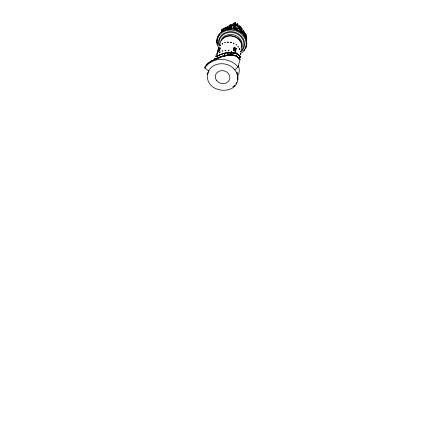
<?xml version="1.0" encoding="UTF-8"?>
<svg xmlns="http://www.w3.org/2000/svg" width="446" height="446" viewBox="0 0 446 446"><rect width="100%" height="100%" fill="white"/><g stroke="black" fill="none" stroke-linecap="round" stroke-linejoin="round"><path stroke-width="0.67" d="M208.65 70.663C199.613 94.63 244.854 98.282 236.965 72.23L236.754 73.044L237.718 76.511L237.651 80.029L237.863 79.215M225.598 29.213L226.139 29.191M229.629 27.524L229.963 27.591L229.679 27.345M239.831 29.447L239.491 29.458L239.842 29.297M241.738 28.996C240.985 30.189 241.771 28.477 241.632 29.141M244.018 34.593L244.051 32.881M244.135 34.576L244.168 32.842M244.246 35.457L244.207 35.083M245.701 34.403C246.644 34.191 245.166 34.766 245.958 34.219M246.504 40.463L246.554 37.904L245.679 34.766L243.923 31.861M246.727 40.497L246.777 37.899L245.885 34.677L244.107 31.727M236.257 28.042C235.705 30.975 235.488 27.284 236.057 28.655M240.232 30.601C240.946 27.791 239.329 25.584 238.008 28.332M240.31 30.674L240.444 27.897M240.45 30.757L240.578 28.115L241.665 32.028A7.036 6.133 14.8 0 0 240.65 28.421M233.86 47.973L234.234 47.181L236.241 48.675L235.622 51.474L233.632 49.958L233.71 48.542L233.632 49.902M231.34 28.249L231.307 27.925L231.011 28.299M221.038 56.804L222.32 56.681L222.442 56.218L223.758 56.391L222.286 56.006L223.769 56.241M223.758 56.391L223.875 55.928L225.213 55.878L223.736 55.678L225.197 55.956M225.18 56.107L225.302 55.65L226.629 55.594L225.169 55.393L226.607 55.672M226.59 55.822L226.713 55.365L228.051 55.31L226.59 55.114L228.029 55.388M214.922 59.095L215.039 58.482L214.905 59.134M218.088 50.136L218.055 49.701L217.971 50.197M235.521 23.398L236.458 24.931M235.404 23.159L235.393 23.019A1.778 0.546 69.9 0 1 234.953 22.345L235.081 22.3A1.778 0.546 69.9 0 0 235.549 22.969L236.335 24.976M235.505 23.359L235.421 23.019M234.953 22.345A1.778 0.546 69.9 0 1 235.349 23.309L235.544 23.008M224.215 56.252L225.096 53.13L224.327 56.257M227.867 52.617L227.07 55.627M228.508 55.471L229.289 52.383L228.575 54.819M229.863 55.332L230.682 52.333L229.919 55.382M231.184 55.343L232.043 52.31L231.273 55.404M232.578 55.527L233.347 52.45L232.645 54.875M240.361 54.317C240.204 55.304 240.539 53.347 240.383 54.334M234.234 47.181L233.615 49.98L235.622 51.474L233.392 49.757L233.632 49.958M235.594 29.007L235.678 28.756M235.928 29.096L236.045 28.734M207.529 74.237L208.622 70.92L204.775 67.987C206.632 63.148 211.962 60.4 216.695 59.039L216.834 58.498M216.622 58.9L211.9 60.578M218.072 58.298L216.817 58.582M218.111 58.443L218.25 57.902M219.465 57.188L220.937 57.194M219.488 57.707C214.732 58.064 222.42 57.428 218.233 57.986M219.516 57.857L219.661 57.317M220.87 56.592L222.32 56.681M220.904 57.043L219.638 57.4M220.915 57.272L221.06 56.726M222.314 56.447L222.292 56.531A14.779 12.878 14.8 0 0 213.974 59.876M231.128 27.981L231.273 28.416M233.754 23.432L234.05 23.699L233.698 23.482M234.406 24.073L234.657 24.262L234.468 23.978M234.178 28.131C235.271 28.087 233.732 29.012 234.245 28.092M228.017 55.538L228.135 55.081L229.456 55.326L228.023 54.83L229.434 55.404M229.378 55.544L229.5 55.081L230.811 55.332L229.406 54.802L230.788 55.41M230.727 55.549L230.85 55.092L232.149 55.332L230.772 54.813L232.126 55.416M232.071 55.555L232.193 55.092L233.671 55.443L232.121 54.819L233.671 55.443M233.609 54.958L235.025 55.817L233.671 55.181L233.553 55.639M239.664 30.969L240.048 30.646L240.221 31.003M234.908 56.018L235.031 55.555L237.986 57.551L239.97 59.753M235.315 52.739A36.098 31.449 14.8 0 1 240.204 56.653L240.405 56.949L240.182 56.737A35.936 31.309 14.8 0 0 235.337 52.845L233.838 52.533A32.329 24.759 -49.6 0 0 218.501 55.421L216.639 56.352L218.585 55.533A32.263 24.708 -49.6 0 1 235.337 52.845L235.466 52.533L235.979 52.89A36.277 31.605 14.8 0 1 240.812 56.882L240.79 56.965A36.277 31.605 14.8 0 0 235.482 52.639L233.966 52.327M236.754 73.044L234.825 69.849L238.047 67.039L239.993 59.675M240.221 59.692C239.697 57.902 229.735 51.808 238.097 57.45M234.512 86.24L234.724 85.426L232.823 86.942M237.718 76.511L237.93 75.703M236.558 83.346L236.77 82.532M215.786 56.542L219.042 47.293L218.752 47.912M235.639 28.895L235.583 29.04M233.933 24.792L234.328 28.41M234.05 24.881L239.078 26.459M235.689 28.739L236.04 28.756M239.218 26.448L237.127 29.285M230.37 24.736C229.707 25.634 231.335 25.065 230.387 24.887M235.126 25.946C234.663 25.996 235.471 27.418 235.009 25.918M235.566 29.062L235.967 27.925M235.856 28.761L236.001 28.315M240.522 26.799C239.301 27.189 241.342 27.106 240.305 26.509M243.254 30.467C243.644 31.627 243.293 30.283 243.488 30.412M245.517 36.773L245.06 36.5M217.642 52.383L218.624 49.601L220.173 47.912C220.921 49.294 214.191 56.018 219.187 50.727M215.803 56.503L215.992 56.001M237.612 23.967L237.216 24.173L237.562 23.794M237.528 23.761L237.272 24.301L237.545 23.917M204.775 67.987C207.44 63.817 211.744 61.08 216.5 59.881A20.181 17.584 14.8 0 1 236.062 64.837L238.047 67.039M237.506 24.117L237.294 24.391M230.604 27.669L231.842 25.372L228.084 28.366M230.766 27.68L232.082 25.271L233.855 25.032L239.14 26.693L240.717 27.914M230.872 27.669L232.11 25.372L231.842 25.127M227.382 28.778L227.137 28.377L226.953 28.745M235.633 24.446L235.733 24.786M235.098 26.124C233.832 26.191 235.588 27 234.897 26.141M208.622 70.92C213.773 61.325 228.486 61.687 234.825 69.849M240.255 26.598L240.595 26.793M242.579 33.238L242.836 33.433M235.75 83.982L236.43 83.017M237.032 29.235L239.028 26.604M237.3 29.285L239.268 26.749M204.87 67L207.897 63.265M220.068 49.266L219.281 50.097L218.624 49.601L220.173 47.912M234.217 24.357L233.994 24.09M233.944 24.145L233.96 23.671M234.49 24.313L234.234 23.794L234.501 24.285M233.364 50.108L235.455 47.906M234.234 50.554L236.241 48.675L234.273 50.755M238.883 58.337L240.427 56.865M238.883 58.71L240.812 56.882M234.234 23.794L233.96 24.028L233.81 23.56M221.796 30.049C221.712 28.12 229.116 27.29 227.683 26.158M221.957 30.205L224.555 28.137M226.278 27.15L226.401 27.474L226.445 27.145M221.539 31.019L224.176 28.918L227.393 27.535M221.701 31.175L224.299 29.113L227.454 27.752M221.155 31.906L221.534 31.895M225.927 28.176L226.25 28.577L225.988 28.148M230.459 24.664L230.66 24.976L230.392 24.636M228.157 28.444L232.031 25.327M235.516 24.43L235.549 24.708M239.781 31.086L240.165 30.78M244.185 35.301L244.191 34.983M207.875 63.349L211.922 60.5M216.639 56.352L218.495 55.237M216.728 56.464L217.057 56.112A32.547 24.926 -49.6 0 1 235.482 52.639M227.705 26.203L227.677 26.526M221.829 29.637L222.119 29.759M222.069 29.692C222.063 30.06 221.428 30.445 222.097 29.999M241.069 31.493L241.007 31.03L240.801 31.443M245.685 34.493L245.746 34.955L245.885 34.548M235.488 23.097L235.499 23.309A1.778 0.546 69.9 0 0 235.081 22.3M235.572 24.407C236.33 25.316 234.891 24.742 235.627 24.742M234.211 28.405L233.749 25.104L232.11 25.372A7.036 6.133 14.8 0 0 229.233 27.122M240.472 26.894L240.182 26.609L240.556 26.693M241.487 28.812L241.777 28.94M245.556 35.931L245.568 35.457L245.417 35.903M227.856 42.353C229.043 42.08 226.93 41.885 227.85 42.314M235.399 25.461L235.254 25.907L235.471 25.483M227.789 26.203C227.265 26.437 227.934 27.323 227.722 26.437M242.847 32.697L243.17 32.352L242.735 32.614M218.624 49.601L219.393 50.058M233.42 49.645L235.232 51.028M241.219 32.463L243.984 35.156M243.85 32.697L245.629 35.647M243.667 32.831L245.423 35.736M243.594 33.673L245.372 36.622M243.41 33.801L244.815 36.126M233.749 25.104L234.183 28.31M240.611 28.566L241.191 30.746M231.307 27.925L231.435 28.388M230.978 27.981L231.112 28.444M233.76 23.616L233.838 24.062M234.005 25.026L234.373 27.663M226.607 29.118A8.379 7.303 14.8 0 1 236.274 24.19A8.379 7.303 14.8 0 1 242.914 32.898M233.905 25.104A7.036 6.133 14.8 0 1 238.549 26.37M229.205 27.228A7.036 6.133 14.8 0 1 239.011 26.827M240.623 28.527A7.036 6.133 14.8 0 1 241.609 31.114M232.667 25.021A7.242 6.311 14.8 0 1 233.894 24.87M226.239 29.274A10.37 9.037 14.8 0 1 242.964 33.489M244.938 49.512A15.103 13.157 14.8 0 1 243.89 50.916M217.235 44.734A15.103 13.157 14.8 0 1 216.951 39.549M217.085 38.874A15.103 13.157 14.8 0 1 217.732 36.907M218.027 36.288A15.103 13.157 14.8 0 1 219.644 33.874M220.893 32.619A15.103 13.157 14.8 0 1 226.267 29.731M226.875 29.564A15.103 13.157 14.8 0 1 231.363 29.118M233.972 29.414A15.103 13.157 14.8 0 1 241.085 32.575M243.8 35.228A15.103 13.157 14.8 0 1 245.701 38.373M246.125 39.488A15.103 13.157 14.8 0 1 245.506 48.508M219.176 46.128A13.163 11.468 14.8 0 1 225.514 32.586A13.163 11.468 14.8 0 1 242.044 36.951A13.163 11.468 14.8 0 1 240.873 51.859M218.635 47.878A14.64 12.756 14.8 0 1 224.394 31.337A14.64 12.756 14.8 0 1 243.778 36.622A14.64 12.756 14.8 0 1 240.271 53.776M216.918 42.872A15.103 13.157 14.8 0 1 216.985 39.415M217.118 38.741A15.103 13.157 14.8 0 1 217.771 36.773M218.061 36.148A15.103 13.157 14.8 0 1 220.073 33.305M220.486 32.887A15.103 13.157 14.8 0 1 221.389 32.101M222.883 31.069A15.103 13.157 14.8 0 1 226.3 29.592M226.914 29.43A15.103 13.157 14.8 0 1 242.106 33.255M243.839 35.095A15.103 13.157 14.8 0 1 245.545 48.369M219.543 45.626A12.505 10.894 14.8 0 1 233.966 32.792A12.505 10.894 14.8 0 1 241.214 50.827M221.305 39.627A11.005 9.589 14.8 0 1 234.323 34.972A11.005 9.589 14.8 0 1 242.122 46.155M238.259 65.506A14.779 12.878 14.8 0 1 238.359 74.816M228.514 28.7A14.64 12.756 14.8 0 1 229.757 28.55M232.277 28.544A14.64 12.756 14.8 0 1 233.548 28.689M234.791 28.929A14.64 12.756 14.8 0 1 237.233 29.698M237.818 29.943A14.64 12.756 14.8 0 1 238.95 30.501M240.043 31.148A14.64 12.756 14.8 0 1 241.069 31.867M219.895 44.873A11.089 9.661 14.8 0 1 233.219 36.327A11.089 9.661 14.8 0 1 240.985 50.186M220.893 40.954A11.066 9.639 14.8 0 1 221.941 39.348M222.37 38.869A11.066 9.639 14.8 0 1 229.712 35.702M230.287 35.691A11.066 9.639 14.8 0 1 241.871 44.985M241.944 46.256A11.066 9.639 14.8 0 1 241.827 47.516M225.141 50.565L225.815 50.537L225.141 50.565M227.571 42.258L228.229 42.136L227.594 42.214M240.344 54.078L240.216 54.646L240.344 54.078M240.333 51.881L240.411 51.374L240.377 51.875M222.114 51.034L222.788 50.911L222.114 51.034M224.717 42.704L225.386 42.571L224.773 42.749M236.174 55.148L236.558 55.683L236.19 55.114M237.986 46.562L238.426 47.064L238.002 46.529M231.29 51.496L231.848 51.892L231.312 51.524M233.375 43.128L233.938 43.518L233.397 43.145M221.355 31.047L221.891 31.148L221.355 31.047M226.038 27.501L226.574 27.602L226.038 27.501M227.159 27.591L227.694 27.697L227.159 27.591M229.746 26.682L230.281 26.782L229.746 26.682M229.963 25.857L230.498 25.957L229.963 25.857M234.334 27.295L234.869 27.401L234.334 27.295M234.758 27.317L235.092 27.379L234.758 27.317M239.608 28.577L240.149 28.678L239.608 28.577M240.957 30.244L241.492 30.345L240.957 30.244M242.903 31.605L243.438 31.711L242.903 31.605M234.484 53.448L233.972 53.057L234.496 53.475M236.419 44.985L235.906 44.594L236.425 45.018M215.095 58.655L215.005 59.156L215.095 58.655M219.421 52.282L219.967 51.926L219.443 52.238M222.175 43.886L222.721 43.524L222.175 43.886M239.485 48.876L239.703 49.489L239.524 48.837M220.034 52.009L219.493 52.416L220.034 52.009M222.783 43.602L222.247 44.015L222.783 43.602M236.263 55.092L236.648 55.633L236.263 55.103M217.23 54.133L217.732 53.704L217.23 54.133M220.112 45.637L220.541 45.157L220.112 45.637M239.58 48.848L239.792 49.467L239.597 48.82M220.619 45.219L220.213 45.732L220.619 45.219M218.674 47.828L218.941 47.248L218.685 47.778M225.152 50.426L225.799 50.443L225.152 50.426M230.537 42.27L231.167 42.526L230.537 42.27M228.28 50.588L228.926 50.755L228.28 50.588M230.521 42.359L231.162 42.476L230.537 42.398M228.263 50.682L228.915 50.85L228.307 50.649M216.7 80.642A7.392 6.439 14.8 0 0 229.316 80.124A7.392 6.439 14.8 0 0 221.751 70.635A7.392 6.439 14.8 0 0 216.7 80.642"/></g></svg>
